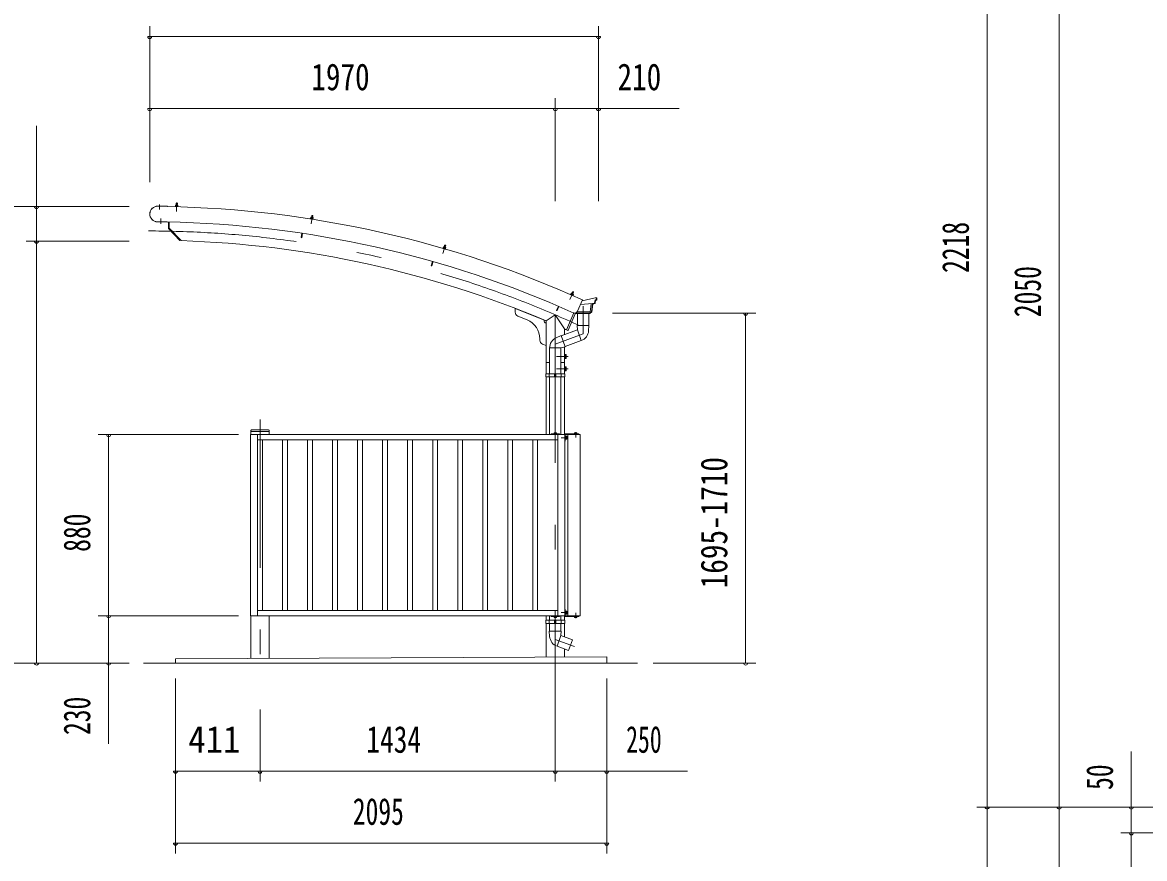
# Model space of a CAD drawing. Units: millimetres, scale not verified. Extents: x -26656 to 26658, y -10500 to 10500.
# Drawn here: x 10372 to 15824, y 845 to 4907 of the extents above; entities that cross this region are included whole.
import ezdxf
from ezdxf.enums import TextEntityAlignment as Align

# ---------------------------------------------------------------- set-up
doc = ezdxf.new("R2010")
doc.units = ezdxf.units.MM
doc.header["$LTSCALE"] = 60
doc.linetypes.add('USER3', pattern=[24, 12, -5, 2, -5])
for name, color, linetype, lineweight in [('0-2_1-05BOLD', 7, 'Continuous', 18), ('0-3_1-25CENTER', 3, 'USER3', 18), ('0-4_1-45THIN', 4, 'Continuous', 18), ('0-5_1-55DIM', 3, 'Continuous', 18), ('0-A_2-52DIM', 3, 'Continuous', 18)]:
    doc.layers.add(name, color=color, linetype=linetype, lineweight=lineweight)
doc.styles.add('ＭＳ ゴシック', font='')
doc.styles.get('ＭＳ ゴシック').set_extended_font_data('MS Gothic')

msp = doc.modelspace()

# ---------------------------------------------------------------- linework, layer by layer
at = {"layer": '0-2_1-05BOLD'}
for p, q in [((11029.96, 4014.24), (11076.65, 4013.3)), ((11076.66, 4013.8), (11029.97, 4014.74)), ((11076.66, 4013.8), (11076.64, 4012.7)), ((11115.47, 4014.95), (11115.42, 4013.45)), ((11115.42, 4013.45), (11127.92, 4013.12)), ((11115.9, 4013.44), (11115.86, 4011.84)), ((11116.06, 4019.43), (11115.94, 4014.94)), ((11116.95, 4019.91), (11116.06, 4019.43)), ((11118.95, 4019.36), (11118.83, 4014.86)), ((11118.85, 4019.86), (11119.07, 4028.01)), ((11125.07, 4027.85), (11119.07, 4028.01)), ((11124.72, 4019.2), (11124.6, 4014.71)), ((11127.45, 4013.13), (11127.4, 4011.53)), ((11028.44, 3938.15), (11075.13, 3937.22)), ((11028.45, 3938.65), (11075.14, 3937.72)), ((11075.14, 3937.71), (11075.13, 3937.22)), ((11081.94, 3937.58), (11081.31, 3906.26)), ((11085.14, 3937.52), (11084.54, 3907.53)), ((11772.4, 3955.64), (11772.17, 3954.16)), ((11772.17, 3954.16), (11784.52, 3952.22)), ((11772.64, 3954.08), (11772.39, 3952.5)), ((11772.39, 3952.5), (11783.8, 3950.71)), ((11772.4, 3955.64), (11784.75, 3953.7)), ((11773.57, 3960), (11772.87, 3955.56)), ((11774.51, 3960.37), (11773.57, 3960)), ((11776.42, 3959.56), (11775.73, 3955.12)), ((11776.39, 3960.07), (11777.65, 3968.12)), ((11778.79, 3968.96), (11777.65, 3968.12)), ((11783.58, 3967.19), (11777.65, 3968.12)), ((11782.75, 3968.34), (11778.79, 3968.96)), ((11782.13, 3958.66), (11781.43, 3954.22)), ((11782.31, 3959.14), (11783.58, 3967.19)), ((11783.58, 3967.19), (11782.75, 3968.34)), ((11784.05, 3952.29), (11783.8, 3950.71)), ((11784.75, 3953.7), (11784.52, 3952.22)), ((11137.66, 3847.62), (11081.31, 3906.26)), ((11142.79, 3846.89), (11084.54, 3907.53)), ((11729.21, 3883.22), (11725.95, 3861.46)), ((11732.38, 3882.74), (11729.12, 3860.99)), ((11139.96, 3849.84), (11137.66, 3847.62)), ((11725.95, 3861.46), (11729.12, 3860.99)), ((12417.99, 3816.58), (12416.73, 3812.27)), ((12418.97, 3816.82), (12417.99, 3816.58)), ((12420.79, 3816.29), (12423.08, 3824.11)), ((12424.32, 3824.79), (12423.08, 3824.11)), ((12428.84, 3822.43), (12423.08, 3824.11)), ((12428.16, 3823.67), (12424.32, 3824.79)), ((12426.55, 3814.61), (12428.84, 3822.43)), ((12428.84, 3822.43), (12428.16, 3823.67)), ((12416.31, 3810.83), (12415.85, 3809.29)), ((12415.85, 3809.29), (12426.94, 3806.05)), ((12416.27, 3812.4), (12428.27, 3808.89)), ((12420.76, 3815.77), (12419.5, 3811.46)), ((12426.3, 3814.15), (12425.04, 3809.84)), ((12427.39, 3807.59), (12426.94, 3806.05)), ((12428.27, 3808.89), (12427.84, 3807.45)), ((12364.13, 3746.13), (12358.1, 3724.98)), ((12358.1, 3724.98), (12361.18, 3724.1)), ((12367.21, 3745.26), (12361.18, 3724.1)), ((13041.38, 3590.89), (13044.65, 3598.36)), ((13045.97, 3598.87), (13044.65, 3598.36)), ((13049.63, 3597.26), (13045.97, 3598.87)), ((13036.39, 3587.62), (13047.84, 3582.6)), ((13041.28, 3590.39), (13039.47, 3586.27)), ((13039.64, 3591.66), (13048.61, 3587.72)), ((13046.57, 3588.07), (13044.76, 3583.95)), ((13046.8, 3581.42), (13046.16, 3579.95)), ((13047.84, 3582.6), (13047.24, 3581.23)), ((13049.21, 3586.91), (13047.4, 3582.79)), ((13048.61, 3587.72), (13049.21, 3586.91)), ((13050.15, 3595.95), (13049.63, 3597.26)), ((13093.84, 3558.68), (13069.11, 3503.99)), ((13154.31, 3569.67), (13092.03, 3554.67)), ((13152.16, 3543.64), (13142.12, 3540.95)), ((13154.29, 3559.67), (13152.16, 3543.64)), ((13160.91, 3559.67), (13154.29, 3559.67)), ((13163.21, 3569.67), (13154.31, 3569.67)), ((13160.91, 3559.67), (13160.91, 3569.67)), ((13163.21, 3557.37), (13163.21, 3569.67)), ((12766.36, 3517.89), (12766.36, 3499.02)), ((12976.17, 3528.6), (12967.47, 3508.39)), ((12967.47, 3508.39), (12970.41, 3507.13)), ((12979.11, 3527.34), (12970.41, 3507.13)), ((13058.49, 3490.79), (13024.49, 3411.8)), ((13051.93, 3495.79), (13057.44, 3493.42)), ((13058.98, 3495.59), (13063.12, 3492.37)), ((13061.58, 3496.48), (13063.91, 3494.67)), ((13128.7, 3492.37), (13063.12, 3492.37)), ((13127.91, 3494.67), (13063.91, 3494.67)), ((13130.72, 3500.67), (13067.06, 3500.67)), ((13068.41, 3492.67), (13068.41, 3435.05)), ((13084.03, 3536.97), (13142.12, 3540.95)), ((13123.41, 3492.67), (13123.41, 3435.05)), ((13136.91, 3501.67), (13127.91, 3494.67)), ((13136.01, 3540.53), (13130.72, 3500.67)), ((13142.12, 3540.95), (13136.91, 3501.67)), ((12778.86, 3480.48), (12823.84, 3462.29)), ((13066.91, 3435.05), (13068.41, 3413.05)), ((13124.91, 3435.05), (13066.91, 3435.05)), ((13123.15, 3409.25), (13124.91, 3435.05)), ((12966.12, 3375.54), (12989.76, 3386.02)), ((12989.76, 3386.02), (13009.6, 3331.51)), ((13068.41, 3413.05), (12990.27, 3384.61)), ((13005.46, 3418.49), (13005.46, 3390.14)), ((13068.41, 3413.05), (13087.22, 3361.36)), ((12886.36, 3369.58), (12886.36, 3362.86)), ((12898.86, 3344.32), (12916.36, 3337.25)), ((13009.59, 3331.52), (12988.41, 3325.4)), ((13005.46, 3330.32), (13005.46, 3200.67)), ((13086.94, 3361.26), (13009.08, 3332.93)), ((12988.41, 3325.4), (12933.41, 3325.4)), ((12933.41, 3325.1), (12933.41, 3200.67)), ((12988.41, 3325.4), (12988.41, 3200.67)), ((13007.46, 3295.17), (13005.46, 3295.17)), ((13013.55, 3289.58), (13007.46, 3289.58)), ((13013.55, 3279.76), (13007.46, 3279.76)), ((13013.55, 3274.85), (13007.46, 3274.85)), ((13014.46, 3276.42), (13013.55, 3274.85)), ((13014.46, 3292.92), (13014.46, 3276.42)), ((12916.36, 3254.67), (12933.41, 3254.67)), ((12988.41, 3254.67), (13005.46, 3254.67)), ((13013.55, 3234.49), (13007.46, 3234.49)), ((13013.55, 3229.58), (13007.46, 3229.58)), ((13013.55, 3219.76), (13007.46, 3219.76)), ((13014.46, 3232.92), (13013.55, 3234.49)), ((13014.46, 3216.42), (13014.46, 3232.92)), ((12914.76, 3200.67), (13007.06, 3200.67)), ((12916.36, 3184.67), (12916.36, 2904.67)), ((12931.81, 3200.67), (12931.81, 3184.67)), ((12933.41, 3184.67), (12933.41, 2904.67)), ((12957.86, 3200.67), (12957.86, 3184.67)), ((12957.86, 3192.67), (12963.96, 3192.67)), ((12963.96, 3200.67), (12963.96, 3184.67)), ((12988.41, 3184.67), (12988.41, 2904.67)), ((12990.01, 3200.67), (12990.01, 3184.67)), ((13007.46, 3214.17), (13005.46, 3214.17)), ((13005.46, 3184.67), (13005.46, 2904.67)), ((13007.06, 3200.67), (13007.06, 3184.67)), ((11479.91, 2904.67), (11479.91, 2024.67)), ((13007.91, 2904.67), (11479.91, 2904.67)), ((11482.36, 2924.67), (11482.36, 2904.67)), ((11482.36, 2919.67), (11571.46, 2919.67)), ((11568.46, 2927.67), (11485.36, 2927.67)), ((11514.91, 2904.67), (11514.91, 2024.67)), ((11571.46, 2924.67), (11571.46, 2904.67)), ((12940.91, 2907.87), (12940.91, 2904.67)), ((12980.91, 2907.87), (12940.91, 2907.87)), ((12954.65, 2909.47), (12967.16, 2909.47)), ((12954.65, 2909.47), (12954.65, 2907.87)), ((12956.01, 2913.47), (12955.13, 2912.97)), ((12955.13, 2912.97), (12955.13, 2909.47)), ((12958.02, 2912.97), (12958.02, 2909.47)), ((12963.79, 2912.97), (12963.79, 2909.47)), ((12967.16, 2909.47), (12967.16, 2907.87)), ((12972.91, 2904.67), (12972.91, 2024.67)), ((12980.91, 2907.87), (12980.91, 2904.67)), ((13008.66, 2903.67), (13008.66, 2872.87)), ((13010.26, 2898.17), (13008.66, 2898.17)), ((13081.66, 2904.67), (13009.66, 2904.67)), ((13010.26, 2898.17), (13010.26, 2881.17)), ((13012.26, 2897.47), (13010.26, 2897.47)), ((13012.26, 2889.67), (13010.26, 2891.67)), ((13010.26, 2889.67), (13012.26, 2887.67)), ((13017.06, 2893.42), (13012.26, 2893.42)), ((13017.76, 2895.97), (13017.76, 2883.37)), ((13021.66, 2024.67), (13021.66, 2904.67)), ((13054.21, 2909.47), (13066.71, 2909.47)), ((13054.21, 2909.47), (13054.21, 2907.87)), ((13055.56, 2913.47), (13054.68, 2912.97)), ((13054.68, 2912.97), (13054.68, 2909.47)), ((13057.57, 2912.97), (13057.57, 2909.47)), ((13063.34, 2912.97), (13063.34, 2909.47)), ((13066.71, 2909.47), (13066.71, 2907.87)), ((13081.66, 2024.67), (13081.66, 2904.67)), ((12972.91, 2879.67), (11514.91, 2879.67)), ((13007.91, 2872.87), (13008.66, 2872.87)), ((13010.26, 2881.17), (13008.66, 2881.17)), ((13017.06, 2885.92), (13012.26, 2885.92)), ((13017.06, 2882.16), (13012.26, 2882.16)), ((13017.76, 2883.37), (13017.06, 2882.16)), ((11482.36, 2024.67), (11482.36, 1816.42)), ((11514.91, 2049.67), (12972.91, 2049.67)), ((11571.46, 2024.67), (11571.46, 1816.85)), ((12916.36, 2024.67), (12916.36, 2002.67)), ((12933.41, 2024.67), (12933.41, 2002.67)), ((12954.65, 2019.87), (12954.65, 2021.47)), ((12954.65, 2019.87), (12967.16, 2019.87)), ((12955.13, 2016.38), (12955.13, 2019.87)), ((12958.02, 2016.38), (12958.02, 2019.87)), ((12963.79, 2016.38), (12963.79, 2019.87)), ((12967.16, 2019.87), (12967.16, 2021.47)), ((12980.91, 2021.47), (12980.91, 2024.67)), ((12988.41, 2024.67), (12988.41, 2002.67)), ((13005.46, 2002.67), (13005.46, 2024.67)), ((13007.91, 2056.47), (13008.66, 2056.47)), ((13008.66, 2025.67), (13008.66, 2056.47)), ((13010.26, 2048.17), (13008.66, 2048.17)), ((13010.26, 2031.17), (13008.66, 2031.17)), ((13081.66, 2024.67), (13009.66, 2024.67)), ((13009.66, 2021.47), (13075.46, 2021.47)), ((13010.26, 2031.17), (13010.26, 2048.17)), ((13010.26, 2039.67), (13012.26, 2041.67)), ((13012.26, 2039.67), (13010.26, 2037.67)), ((13012.26, 2031.87), (13010.26, 2031.87)), ((13017.06, 2047.18), (13012.26, 2047.18)), ((13017.06, 2043.42), (13012.26, 2043.42)), ((13017.06, 2035.92), (13012.26, 2035.92)), ((13017.76, 2045.97), (13017.06, 2047.18)), ((13017.76, 2033.37), (13017.76, 2045.97)), ((13054.21, 2019.87), (13054.21, 2021.47)), ((13054.21, 2019.87), (13066.71, 2019.87)), ((13054.68, 2016.38), (13054.68, 2019.87)), ((13057.57, 2016.38), (13057.57, 2019.87)), ((13063.34, 2016.38), (13063.34, 2019.87)), ((13066.71, 2019.87), (13066.71, 2021.47)), ((13075.46, 2021.47), (13075.46, 2024.67)), ((12914.76, 2002.67), (13007.06, 2002.67)), ((12916.36, 1986.67), (12916.36, 1823.27)), ((12931.81, 2002.67), (12931.81, 1986.67)), ((12933.41, 1986.67), (12933.41, 1949.76)), ((12956.01, 2015.87), (12955.13, 2016.38)), ((12957.86, 2002.67), (12957.86, 1986.67)), ((12957.86, 1994.67), (12963.96, 1994.67)), ((12963.96, 2002.67), (12963.96, 1986.67)), ((12988.41, 1986.67), (12988.41, 1949.76)), ((12990.01, 2002.67), (12990.01, 1986.67)), ((13005.46, 1986.67), (13005.46, 1921.56)), ((13007.06, 2002.67), (13007.06, 1986.67)), ((13055.56, 2015.87), (13054.68, 2016.38)), ((13055.56, 2015.87), (13065.36, 2015.87)), ((12931.91, 1949.76), (12989.91, 1949.76)), ((12933.67, 1923.97), (12931.91, 1949.76)), ((12988.41, 1927.76), (12969.6, 1876.08)), ((12969.88, 1875.98), (13025.98, 1855.56)), ((13005.46, 1863.03), (13005.46, 1823.69)), ((13210.91, 1824.67), (11115.91, 1814.67)), ((11115.91, 1794.67), (11115.91, 1814.67)), ((13210.91, 1824.67), (13210.91, 1794.67)), ((10960.91, 1794.67), (13360.9, 1794.67))]:
    msp.add_line(p, q, dxfattribs=at)
for points in [[(11115.47, 4014.95), (11127.96, 4014.62), (11127.92, 4013.12)], [(11116.95, 4019.91), (11126.75, 4019.65), (11127.61, 4019.12), (11127.48, 4014.63)], [(11124.85, 4019.7), (11125.07, 4027.85), (11124.09, 4028.87), (11120.09, 4028.98), (11119.07, 4028.01)], [(11774.51, 3960.37), (11784.19, 3958.85), (11784.97, 3958.21), (11784.28, 3953.77)], [(12418.97, 3816.82), (12428.37, 3814.07), (12429.07, 3813.34), (12427.81, 3809.03)], [(12416.27, 3812.4), (12415.85, 3810.96), (12427.84, 3807.45)], [(13046.87, 3588.48), (13050.15, 3595.95), (13044.65, 3598.36)], [(13036.23, 3586.06), (13035.59, 3584.59), (13046.16, 3579.95)], [(13036.39, 3587.62), (13035.79, 3586.25), (13047.24, 3581.23)], [(13039.64, 3591.66), (13038.64, 3591.55), (13036.83, 3587.43)], [(13163.21, 3557.37), (13156.3, 3557.37), (13154.24, 3541.82), (13144.2, 3539.13), (13139.06, 3500.44), (13128.7, 3492.37)], [(12766.36, 3517.89), (12916.36, 3457.25), (12916.36, 3200.67)], [(13051.93, 3495.79), (13016.35, 3413.12), (13021.86, 3410.75)], [(13005.46, 3418.49), (12960.91, 3486.67), (12916.36, 3457.25)], [(13007.46, 3295.17), (13007.46, 3274.17), (13005.46, 3274.17)], [(13014.46, 3292.92), (13013.55, 3294.49), (13007.46, 3294.49)], [(13007.46, 3214.17), (13007.46, 3235.17), (13005.46, 3235.17)], [(13014.46, 3216.42), (13013.55, 3214.85), (13007.46, 3214.85)], [(12914.76, 3200.67), (12914.76, 3184.67), (13007.06, 3184.67)], [(13007.91, 2904.67), (13007.91, 2024.67), (11479.91, 2024.67)], [(12956.01, 2913.47), (12965.81, 2913.47), (12966.68, 2912.97), (12966.68, 2909.47)], [(13009.66, 2907.87), (13075.46, 2907.87), (13075.46, 2904.67)], [(13012.26, 2897.47), (13012.26, 2881.87), (13010.26, 2881.87)], [(13017.76, 2895.97), (13017.06, 2897.18), (13012.26, 2897.18)], [(13055.56, 2913.47), (13065.36, 2913.47), (13066.23, 2912.97), (13066.23, 2909.47)], [(12980.91, 2021.47), (12940.91, 2021.47), (12940.91, 2024.67)], [(12956.01, 2015.87), (12965.81, 2015.87), (12966.68, 2016.38), (12966.68, 2019.87)], [(13012.26, 2031.87), (13012.26, 2047.47), (13010.26, 2047.47)], [(13017.76, 2033.37), (13017.06, 2032.17), (13012.26, 2032.17)], [(13065.36, 2015.87), (13066.23, 2016.38), (13066.23, 2019.87)], [(12914.76, 2002.67), (12914.76, 1986.67), (13007.06, 1986.67)], [(12989.91, 1949.76), (12988.41, 1927.76), (13044.79, 1907.24), (13025.98, 1855.56)]]:
    msp.add_lwpolyline(points, dxfattribs=at)
for centre, radius, start, end in [((11029.21, 3976.44), 38.3, 88.854, 268.854), ((11029.21, 3976.44), 37.8, 88.854, 268.854), ((10984.25, -1106.02), 5119.55, 65.66528, 88.9659), ((11117.46, 4017.58), 2.32, 49.93085, 88.46228), ((11121.62, 4011.28), 8.51, 68.63316, 108.29361), ((11126.12, 4017.35), 2.32, 88.46228, 127.00851), ((10984.25, -1106.02), 5044.55, 65.80466, 88.96758), ((11774.71, 3957.99), 2.32, 42.54817, 81.07961), ((11778.03, 3951.2), 8.51, 61.25049, 100.91093), ((11783.27, 3956.65), 2.32, 81.07961, 119.62584), ((10984.25, -1106.02), 4955.45, 67.05199, 88.16658), ((12418.86, 3814.44), 2.32, 35.1655, 73.69695), ((12421.28, 3807.28), 8.51, 53.86781, 93.52827), ((12427.18, 3812.01), 2.32, 73.69695, 112.24318), ((13039.23, 3589.31), 2.32, 27.78282, 66.31427), ((13040.71, 3581.9), 8.51, 46.48515, 86.1456), ((13047.16, 3585.83), 2.32, 66.31427, 104.8605), ((12786.36, 3499.02), 20, 180, 247.98738), ((13055.45, 3510.17), 15, 245.66849, 335.66833), ((13056.65, 3491.58), 2, 336.71333, 66.71333), ((12786.36, 3369.58), 100, 0, 67.98738), ((12916.36, 3457.25), 10, 157.98738, 270), ((10984.25, -1106.02), 4955.45, 65.78831, 65.92853), ((13022.65, 3412.59), 2, 246.71333, 336.71333), ((13068.28, 3413), 55, 289.83269, 356.09424), ((12906.36, 3362.86), 20, 180, 247.98738), ((12988.41, 3325.26), 55, 113.90668, 180.16823), ((13010.67, 3292.03), 3.78, 319.57169, 0), ((13010.67, 3277.31), 3.78, 0, 40.43115), ((13000.68, 3284.67), 13.78, 339.1357, 20.8643), ((13010.67, 3232.03), 3.78, 319.56883, 0), ((13010.67, 3217.31), 3.78, 0, 40.4283), ((13000.68, 3224.67), 13.78, 339.13568, 20.86429), ((11485.36, 2924.67), 3, 90, 180), ((11568.46, 2924.67), 3, 0, 90), ((12956.58, 2911.15), 2.32, 51.46857, 90), ((12960.91, 2904.96), 8.51, 70.17088, 109.83133), ((12965.24, 2911.15), 2.32, 90, 128.54623), ((13009.66, 2903.67), 4.2, 90, 166.21272), ((13009.66, 2903.67), 1, 90, 180), ((13014.88, 2895.3), 2.88, 319.27318, 360), ((13007.3, 2889.67), 10.46, 338.97459, 21.0237), ((13056.13, 2911.15), 2.32, 51.46857, 90), ((13060.46, 2904.96), 8.51, 70.17088, 109.83133), ((13064.79, 2911.15), 2.32, 90, 128.54623), ((13014.88, 2884.04), 2.88, 0, 40.72682), ((13009.66, 2025.67), 4.2, 193.78728, 270), ((13009.66, 2025.67), 1, 180, 270), ((13014.88, 2045.3), 2.88, 319.27318, 360), ((13007.3, 2039.67), 10.46, 338.9763, 21.02541), ((13014.88, 2034.04), 2.88, 0, 40.72682), ((12956.58, 2018.19), 2.32, 270, 308.53143), ((12960.91, 2024.38), 8.51, 250.16867, 289.82912), ((12965.24, 2018.19), 2.32, 231.45377, 270), ((13056.13, 2018.19), 2.32, 270, 308.53143), ((13060.46, 2024.38), 8.51, 250.16867, 289.82912), ((13064.79, 2018.19), 2.32, 231.45377, 270), ((12988.54, 1927.72), 55, 183.90576, 250.16731)]:
    msp.add_arc(centre, radius, start, end, dxfattribs=at)
at = {"layer": '0-3_1-25CENTER'}
for p, q in [((11038.84, 4023.16), (11038.34, 3998.17)), ((11122.17, 4031.68), (11121, 3988.17)), ((11044.97, 3929.22), (11045.47, 3954.22)), ((11781.19, 3971.36), (11774.45, 3928.37)), ((12427.01, 3826.87), (12414.79, 3785.09)), ((13048.9, 3600.59), (13031.42, 3560.73)), ((12960.91, 3486.67), (12960.91, 1425.98)), ((13024.46, 3284.67), (12967.46, 3284.67)), ((13024.46, 3224.67), (12967.46, 3224.67)), ((11526.91, 2977.67), (11526.91, 1579.94)), ((13021.76, 2889.67), (12989.85, 2889.67)), ((13060.46, 2916.38), (13060.46, 2890.19)), ((13021.76, 2039.67), (12989.85, 2039.67)), ((13060.46, 2012.96), (13060.46, 2039.15)), ((12960.91, 1908.51), (13054.18, 1874.56))]:
    msp.add_line(p, q, dxfattribs=at)
msp.add_lwpolyline([(13095.91, 3527.89), (13095.91, 3393.79), (12960.91, 3344.66)], dxfattribs=at)
msp.add_arc((10984.25, -1106.02), 5000, 65.24121, 90, dxfattribs=at)
at = {"layer": '0-4_1-45THIN'}
for p, q in [((11119.65, 4019.84), (11119.89, 4028.79)), ((11124.05, 4019.72), (11124.29, 4028.67)), ((11777.18, 3959.95), (11778.57, 3968.79)), ((11781.52, 3959.27), (11782.91, 3968.11)), ((12421.56, 3816.07), (12424.07, 3824.65)), ((12425.78, 3814.83), (12428.3, 3823.42)), ((13042.11, 3590.57), (13045.71, 3598.77)), ((13046.14, 3588.81), (13049.73, 3597)), ((11538.91, 2879.67), (11538.91, 2049.67)), ((11636.41, 2879.67), (11636.41, 2049.67)), ((11660.41, 2879.67), (11660.41, 2049.67)), ((11757.91, 2879.67), (11757.91, 2049.67)), ((11781.91, 2879.67), (11781.91, 2049.67)), ((11879.41, 2879.67), (11879.41, 2049.67)), ((11903.41, 2879.67), (11903.41, 2049.67)), ((12000.91, 2879.67), (12000.91, 2049.67)), ((12024.91, 2879.67), (12024.91, 2049.67)), ((12122.41, 2879.67), (12122.41, 2049.67)), ((12146.41, 2879.67), (12146.41, 2049.67)), ((12243.91, 2879.67), (12243.91, 2049.67)), ((12267.91, 2879.67), (12267.91, 2049.67)), ((12365.41, 2879.67), (12365.41, 2049.67)), ((12389.41, 2879.67), (12389.41, 2049.67)), ((12486.91, 2879.67), (12486.91, 2049.67)), ((12510.91, 2879.67), (12510.91, 2049.67)), ((12608.41, 2879.67), (12608.41, 2049.67)), ((12632.41, 2879.67), (12632.41, 2049.67)), ((12729.91, 2879.67), (12729.91, 2049.67)), ((12753.91, 2879.67), (12753.91, 2049.67)), ((12851.41, 2879.67), (12851.41, 2049.67)), ((12875.41, 2879.67), (12875.41, 2049.67))]:
    msp.add_line(p, q, dxfattribs=at)
at = {"layer": '0-5_1-55DIM'}
for p, q in [((10990.91, 4131.84), (10990.91, 4888.67)), ((13170.91, 4038.67), (13170.91, 4888.67)), ((11000.91, 4838.67), (10980.91, 4838.67)), ((10990.91, 4838.67), (13170.91, 4838.67)), ((13180.91, 4838.67), (13160.91, 4838.67)), ((12960.91, 4038.67), (12960.91, 4538.67)), ((11000.91, 4488.67), (10980.91, 4488.67)), ((10990.91, 4488.67), (13563.41, 4488.67)), ((12970.91, 4488.67), (12950.91, 4488.67)), ((13180.91, 4488.67), (13160.91, 4488.67)), ((10440.91, 1794.67), (10440.91, 4405.17)), ((10890.91, 4012.67), (10040.92, 4012.67)), ((10450.91, 4012.67), (10430.91, 4012.67)), ((10890.91, 3844.67), (10390.91, 3844.67)), ((10450.91, 3844.67), (10430.91, 3844.67)), ((13239.83, 3494.67), (13935.9, 3494.67)), ((13895.9, 3494.67), (13875.9, 3494.67)), ((13885.9, 1794.67), (13885.9, 3494.67)), ((11421.86, 2904.67), (10740.91, 2904.67)), ((10800.91, 2904.67), (10780.91, 2904.67)), ((10790.91, 1402.17), (10790.91, 2904.67)), ((11421.86, 2024.67), (10740.91, 2024.67)), ((10800.91, 2024.67), (10780.91, 2024.67)), ((10890.91, 1794.67), (10040.92, 1794.67)), ((10450.91, 1794.67), (10430.91, 1794.67)), ((10800.91, 1794.67), (10780.91, 1794.67)), ((13435.9, 1794.67), (13935.9, 1794.67)), ((13895.9, 1794.67), (13875.9, 1794.67)), ((11115.91, 1719.67), (11115.91, 869.67)), ((13210.91, 1719.67), (13210.91, 869.67)), ((11526.91, 1569.67), (11526.91, 1219.67)), ((12960.91, 1569.67), (12960.91, 1219.67)), ((11125.91, 1269.67), (11105.91, 1269.67)), ((11115.91, 1269.67), (13603.41, 1269.67)), ((11536.91, 1269.67), (11516.91, 1269.67)), ((12970.91, 1269.67), (12950.91, 1269.67)), ((13220.91, 1269.67), (13200.91, 1269.67)), ((11125.91, 919.67), (11105.91, 919.67)), ((11115.91, 919.67), (13210.91, 919.67)), ((13220.91, 919.67), (13200.91, 919.67))]:
    msp.add_line(p, q, dxfattribs=at)
for centre in [(10990.91, 4838.67), (13170.91, 4838.67), (10990.91, 4488.67), (12960.91, 4488.67), (13170.91, 4488.67), (10440.91, 4012.67), (10440.91, 3844.67), (13885.9, 3494.67), (10790.91, 2904.67), (10790.91, 2024.67), (10440.91, 1794.67), (10790.91, 1794.67), (13885.9, 1794.67), (11115.91, 1269.67), (11526.91, 1269.67), (12960.91, 1269.67), (13210.91, 1269.67), (11115.91, 919.67), (13210.91, 919.67)]:
    msp.add_arc(centre, 10, 180, 0, dxfattribs=at)
at = {"layer": '0-A_2-52DIM'}
for p, q in [((15059.34, 6639.93), (15059.34, -1180.07)), ((15409.34, -1180.07), (15409.34, 6639.93)), ((15759.34, 549.93), (15759.34, 1364.93)), ((15009.34, 1094.93), (16459.34, 1094.93)), ((15069.34, 1094.93), (15049.34, 1094.93)), ((15419.34, 1094.93), (15399.34, 1094.93)), ((15769.34, 1094.93), (15749.34, 1094.93)), ((16784.34, 969.93), (15709.34, 969.93)), ((15769.34, 969.93), (15749.34, 969.93))]:
    msp.add_line(p, q, dxfattribs=at)
for centre in [(15059.34, 1094.93), (15409.34, 1094.93), (15759.34, 1094.93), (15759.34, 969.93)]:
    msp.add_arc(centre, 10, 180, 0, dxfattribs=at)

# ---------------------------------------------------------------- texts
at = {"layer": '0-5_1-55DIM', "color": 7, "style": 'ＭＳ ゴシック'}
for s, width, p in [('1970', 0.8, (11775.72, 4538.67)), ('210', 0.8, (13263.25, 4538.67)), ('411', 0.95, (11178.19, 1319.67)), ('1434', 0.75, (12043.39, 1319.67)), ('250', 0.65, (13305.32, 1319.67)), ('2095', 0.7, (11977.4, 969.67))]:
    msp.add_text(s, height=130.2, dxfattribs=dict(at, width=width)).set_placement(p, align=Align.BOTTOM_LEFT)
for s, width, p in [('1695-1710', 0.8, (13835.9, 2157.9)), ('880', 0.7, (10740.91, 2334.95)), ('230', 0.7, (10740.91, 1445.03))]:
    msp.add_text(s, height=130.2, rotation=90, dxfattribs=dict(at, width=width)).set_placement(p, align=Align.BOTTOM_LEFT)
at = {"layer": '0-A_2-52DIM', "color": 7, "style": 'ＭＳ ゴシック', "width": 0.7}
for s, p in [('2218', (15009.34, 3690.01)), ('2050', (15359.34, 3475.27)), ('50', (15709.34, 1178.21))]:
    msp.add_text(s, height=130.2, rotation=90, dxfattribs=at).set_placement(p, align=Align.BOTTOM_LEFT)

doc.saveas('drawing.dxf')
